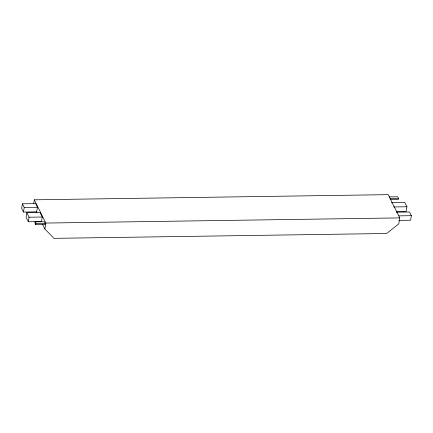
<?xml version="1.0" encoding="UTF-8"?>
<svg xmlns="http://www.w3.org/2000/svg" width="433" height="433" viewBox="0 0 433 433"><rect width="100%" height="100%" fill="white"/><g stroke="black" fill="none" stroke-linecap="round" stroke-linejoin="round"><path stroke-width="0.65" d="M22.386 203.819L21.65 208.37L23.479 212.046L36.691 211.856L37.427 207.304L35.603 203.629L22.386 203.819L24.216 207.499L23.479 212.046M26.814 212.733L26.077 217.285L28.307 221.766L41.519 221.572L42.255 217.025L40.031 212.543L26.814 212.733L29.043 217.214L28.307 221.766M33.671 203.786L34.315 199.813L388.201 194.655L399.751 217.896L398.788 223.861L386.664 233.495L53.952 238.345L44.897 229.019L42.531 224.251M35.105 221.885L34.927 223L35.733 224.63L44.967 224.494L45.151 223.379L44.339 221.75L35.105 221.885L35.917 223.515L35.733 224.63M44.897 229.019L45.866 223.06L34.315 199.813M389.115 196.912L397.689 196.788L398.501 198.417L398.317 199.532L390.404 199.645M391.481 202.476L404.693 202.281L406.923 206.763L406.186 211.315L396.271 211.456M396.309 212.192L409.521 211.997L411.35 215.677L410.614 220.229L398.723 220.402M389.927 198.541L398.501 198.417M24.216 207.499L37.427 207.304M393.705 206.958L406.923 206.763M29.043 217.214L42.255 217.025M398.798 215.861L411.35 215.677M45.866 223.06L399.751 217.896M35.917 223.515L45.151 223.379M36.312 211.737L36.902 212.928"/></g></svg>
